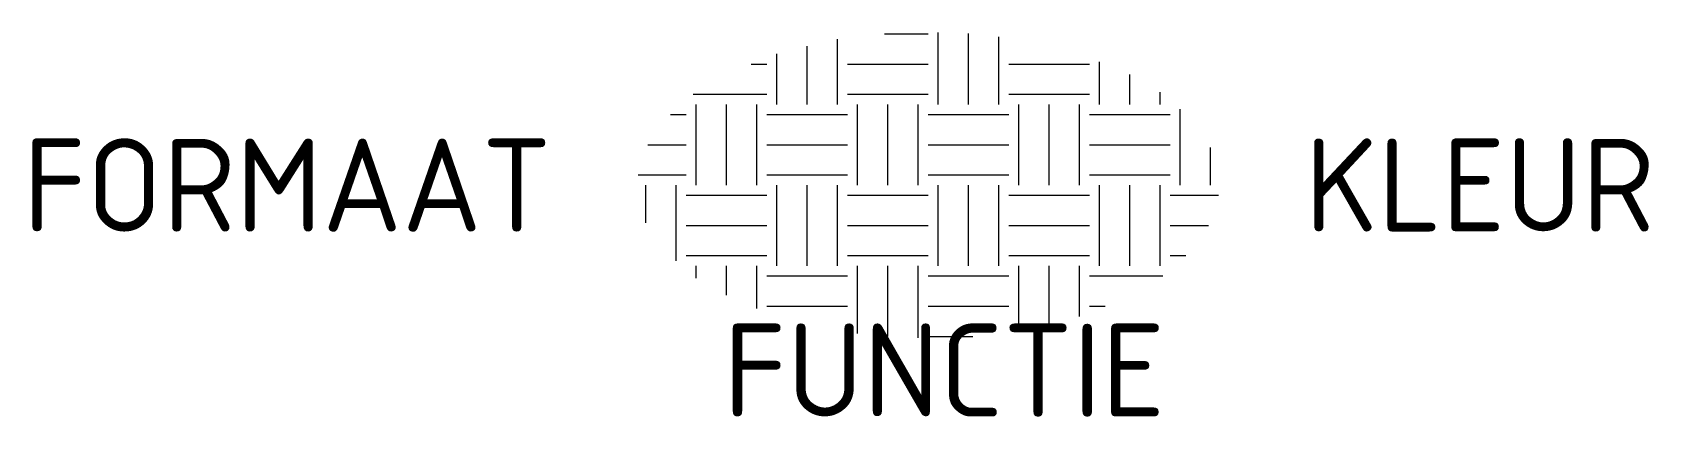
# Model space of a CAD drawing. Extents: x -17.4 to 14, y -4.5 to 3.
import ezdxf
from ezdxf.enums import TextEntityAlignment as Align

# ---------------------------------------------------------------- set-up
doc = ezdxf.new("R2010")
doc.units = 0
doc.styles.add('NLCS-ISO', font='NLCS-ISO.ttf')

msp = doc.modelspace()

# ---------------------------------------------------------------- linework, layer by layer
for p, q in [((-1.758, 1.562), (-1.758, 2.824)), ((-0.843, 2.93), (0, 2.93)), ((0.195, 1.562), (0.195, 2.957)), ((0.781, 1.562), (0.781, 2.934)), ((1.367, 1.562), (1.367, 2.87)), ((-2.93, 1.562), (-2.93, 2.539)), ((-2.344, 1.562), (-2.344, 2.688)), ((-3.431, 2.344), (-3.125, 2.344)), ((-1.563, 2.344), (0, 2.344)), ((1.562, 2.344), (3.125, 2.344)), ((3.32, 1.562), (3.32, 2.387)), ((3.906, 1.562), (3.906, 2.138)), ((-4.552, 1.758), (-3.125, 1.758)), ((-1.563, 1.758), (0, 1.758)), ((1.562, 1.758), (3.125, 1.758)), ((4.492, 1.562), (4.492, 1.798)), ((-4.992, 1.367), (-4.688, 1.367)), ((-4.492, 0), (-4.492, 1.562)), ((-3.906, 0), (-3.906, 1.562)), ((-3.32, 0), (-3.32, 1.562)), ((-3.125, 1.367), (-1.563, 1.367)), ((-1.367, 0), (-1.367, 1.562)), ((-0.781, 0), (-0.781, 1.562)), ((-0.195, 0), (-0.195, 1.562)), ((0, 1.367), (1.562, 1.367)), ((1.758, 0), (1.758, 1.562)), ((2.344, 0), (2.344, 1.562)), ((2.93, 0), (2.93, 1.562)), ((3.125, 1.367), (4.688, 1.367)), ((4.883, 0), (4.883, 1.469)), ((-5.431, 0.781), (-4.688, 0.781)), ((-3.125, 0.781), (-1.563, 0.781)), ((0, 0.781), (1.562, 0.781)), ((3.125, 0.781), (4.688, 0.781)), ((5.469, 0), (5.469, 0.725)), ((-5.617, 0.195), (-4.688, 0.195)), ((-5.469, -0.734), (-5.469, 0)), ((-3.125, 0.195), (-1.563, 0.195)), ((-2.93, -1.563), (-2.93, 0)), ((-2.344, -1.563), (-2.344, 0)), ((0, 0.195), (1.562, 0.195)), ((0.195, -1.563), (0.195, 0)), ((0.781, -1.563), (0.781, 0)), ((3.125, 0.195), (4.688, 0.195)), ((3.32, -1.563), (3.32, 0)), ((3.906, -1.563), (3.906, 0)), ((-4.883, -1.47), (-4.883, 0)), ((-4.688, -0.195), (-3.125, -0.195)), ((-1.758, -1.563), (-1.758, 0)), ((-1.563, -0.195), (0, -0.195)), ((1.367, -1.563), (1.367, 0)), ((1.562, -0.195), (3.125, -0.195)), ((4.492, -1.563), (4.492, 0)), ((4.688, -0.195), (5.624, -0.195)), ((-4.688, -0.781), (-3.125, -0.781)), ((-1.563, -0.781), (0, -0.781)), ((1.562, -0.781), (3.125, -0.781)), ((4.688, -0.781), (5.428, -0.781)), ((-4.688, -1.367), (-3.125, -1.367)), ((-4.492, -1.803), (-4.492, -1.563)), ((-3.906, -2.134), (-3.906, -1.563)), ((-3.32, -2.388), (-3.32, -1.563)), ((-1.563, -1.367), (0, -1.367)), ((-1.367, -2.872), (-1.367, -1.563)), ((-0.781, -2.932), (-0.781, -1.563)), ((-0.195, -2.959), (-0.195, -1.563)), ((1.562, -1.367), (3.125, -1.367)), ((1.758, -2.82), (1.758, -1.563)), ((2.344, -2.688), (2.344, -1.563)), ((2.93, -2.543), (2.93, -1.563)), ((4.688, -1.367), (4.99, -1.367)), ((-3.125, -1.758), (-1.563, -1.758)), ((0, -1.758), (1.562, -1.758)), ((3.125, -1.758), (4.544, -1.758)), ((-3.125, -2.344), (-1.563, -2.344)), ((0, -2.344), (1.562, -2.344)), ((3.125, -2.344), (3.43, -2.344)), ((0, -2.93), (0.867, -2.93))]:
    msp.add_line(p, q)

# ---------------------------------------------------------------- texts
at = {"style": 'NLCS-ISO'}
msp.add_attdef('FORMAAT', text='', height=1.8, dxfattribs=at).set_placement((-7.295, 0), align=Align.MIDDLE_RIGHT)
msp.add_attdef('KLEUR', text='', height=1.8, dxfattribs=at).set_placement((7.295, 0), align=Align.MIDDLE_LEFT)
at = {"style": 'NLCS-ISO', "flags": 1}
msp.add_attdef('FUNCTIE', text='', height=1.8, dxfattribs=at).set_placement((0.311, -3.585), align=Align.MIDDLE_CENTER)

doc.saveas('drawing.dxf')
